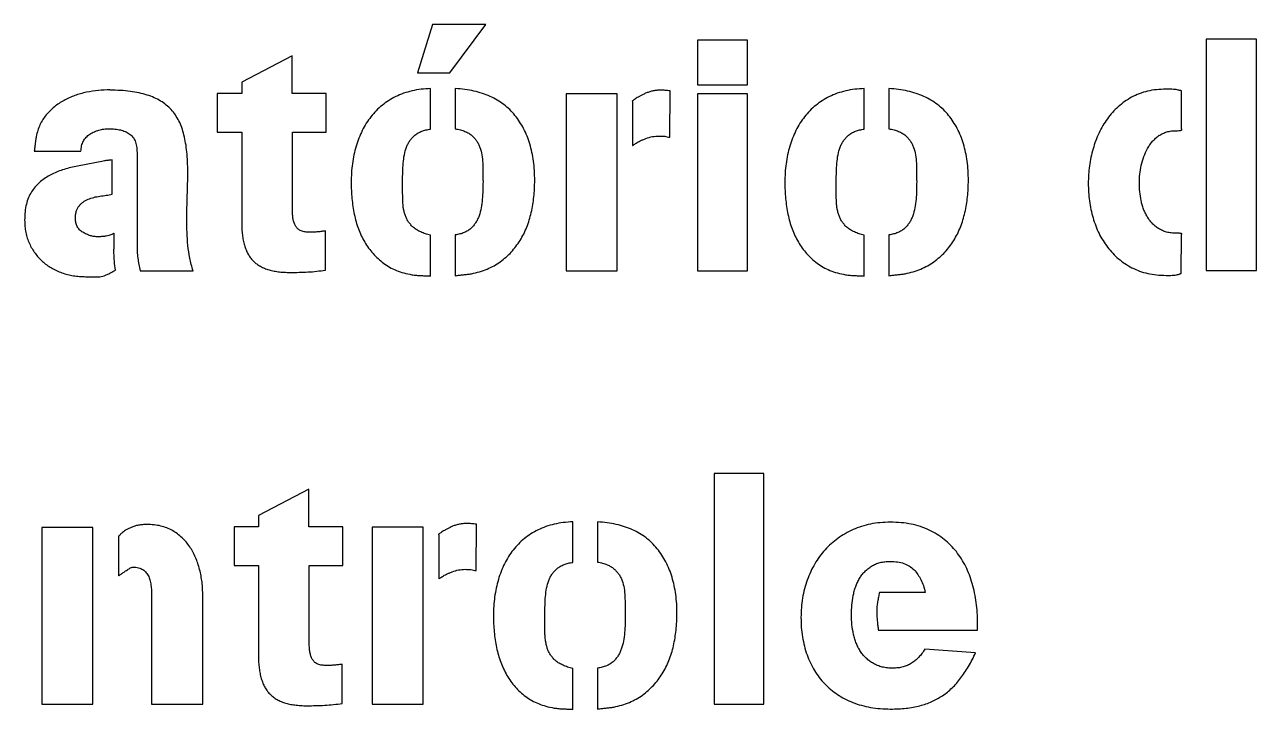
# Model space of a CAD drawing. Header units: millimetres. Extents: x 1 to 1184, y 0 to 836.
# Drawn here: x 541.7 to 592, y 689.9 to 717.9 of the extents above; entities that cross this region are included whole.
import ezdxf

# ---------------------------------------------------------------- set-up
doc = ezdxf.new("R2010")
doc.units = ezdxf.units.MM

msp = doc.modelspace()

# ---------------------------------------------------------------- linework, layer by layer
at = {"color": 7, "linetype": 'Continuous', "lineweight": 25}
for p, q in [((558.364, 717.948), (557.744, 715.981)), ((560.546, 717.948), (558.364, 717.948)), ((559.064, 715.981), (560.546, 717.948)), ((571.239, 717.315), (569.19, 717.315)), ((569.19, 717.315), (569.19, 715.482)), ((571.239, 715.482), (571.239, 717.315)), ((592.045, 717.356), (589.996, 717.356)), ((589.996, 717.356), (589.996, 707.896)), ((592.045, 707.896), (592.045, 717.356)), ((552.621, 716.669), (550.558, 715.591)), ((552.621, 715.133), (552.621, 716.669)), ((557.744, 715.981), (559.064, 715.981)), ((545.173, 715.268), (545.173, 715.281)), ((550.558, 715.133), (549.562, 715.133)), ((549.562, 715.133), (549.562, 713.556)), ((550.558, 715.591), (550.558, 715.133)), ((554.009, 715.133), (552.621, 715.133)), ((554.009, 713.556), (554.009, 715.133)), ((558.282, 713.677), (558.282, 715.334)), ((559.292, 715.334), (559.292, 713.69)), ((568.063, 713.34), (568.077, 715.24)), ((569.19, 715.482), (571.239, 715.482)), ((576.014, 713.677), (576.014, 715.334)), ((577.023, 715.334), (577.023, 713.69)), ((588.986, 713.704), (588.986, 715.24)), ((565.907, 715.12), (563.819, 715.12)), ((563.819, 715.12), (563.819, 707.883)), ((565.907, 707.883), (565.907, 715.12)), ((566.527, 714.823), (566.541, 714.81)), ((566.541, 714.81), (566.541, 713.004)), ((571.239, 715.12), (569.19, 715.12)), ((569.19, 715.12), (569.19, 707.883)), ((571.239, 707.883), (571.239, 715.12)), ((549.562, 713.556), (550.558, 713.556)), ((550.558, 713.556), (550.558, 709.836)), ((552.634, 710.308), (552.634, 713.556)), ((552.634, 713.556), (554.009, 713.556)), ((542.076, 712.774), (543.988, 712.774)), ((546.279, 712.72), (546.279, 708.961)), ((545.094, 712.398), (545.053, 712.398)), ((545.269, 711.01), (545.269, 712.423)), ((545.349, 709.271), (545.349, 709.419)), ((553.982, 707.91), (553.982, 709.513)), ((558.282, 707.666), (558.282, 709.337)), ((559.292, 709.351), (559.292, 707.68)), ((576.014, 707.666), (576.014, 709.337)), ((577.023, 709.351), (577.023, 707.68)), ((588.972, 707.776), (588.986, 709.364)), ((546.413, 707.883), (548.57, 707.883)), ((563.819, 707.883), (565.907, 707.883)), ((569.19, 707.883), (571.239, 707.883)), ((589.996, 707.896), (592.045, 707.896)), ((571.912, 699.595), (569.876, 699.595)), ((569.876, 699.595), (569.876, 690.163)), ((571.912, 690.163), (571.912, 699.595)), ((553.307, 698.95), (551.244, 697.872)), ((553.307, 697.414), (553.307, 698.95)), ((551.244, 697.872), (551.244, 697.414)), ((560.14, 695.62), (560.154, 697.521)), ((564.098, 695.957), (564.098, 697.615)), ((565.108, 697.615), (565.108, 695.971)), ((544.466, 697.386), (542.391, 697.386)), ((542.391, 697.386), (542.391, 690.163)), ((544.466, 690.163), (544.466, 697.386)), ((545.53, 697.035), (545.517, 697.035)), ((545.517, 697.035), (545.517, 695.406)), ((551.244, 697.414), (550.248, 697.414)), ((550.248, 697.414), (550.248, 695.837)), ((554.695, 697.414), (553.307, 697.414)), ((554.695, 695.837), (554.695, 697.414)), ((557.984, 697.4), (555.896, 697.4)), ((555.896, 697.4), (555.896, 690.163)), ((557.984, 690.163), (557.984, 697.4)), ((558.604, 697.104), (558.618, 697.09)), ((558.618, 697.09), (558.618, 695.285)), ((550.248, 695.837), (551.244, 695.837)), ((551.244, 695.837), (551.244, 692.117)), ((553.321, 692.589), (553.321, 695.837)), ((553.321, 695.837), (554.695, 695.837)), ((546.877, 694.503), (546.877, 690.163)), ((548.967, 690.163), (548.967, 694.61)), ((578.505, 694.731), (576.632, 694.731)), ((580.648, 693.181), (580.648, 693.491)), ((576.593, 693.181), (580.648, 693.181)), ((580.568, 692.265), (578.491, 692.413)), ((554.668, 690.191), (554.668, 691.793)), ((564.098, 689.947), (564.098, 691.618)), ((565.108, 691.631), (565.108, 689.961)), ((542.391, 690.163), (544.466, 690.163)), ((546.877, 690.163), (548.967, 690.163)), ((555.896, 690.163), (557.984, 690.163)), ((569.876, 690.163), (571.912, 690.163))]:
    msp.add_line(p, q, dxfattribs=at)
for points, knots in [([(545.173, 715.281), (545.015, 715.276), (544.691, 715.266), (544.289, 715.201), (543.969, 715.125), (543.735, 715.05), (543.51, 714.959), (543.293, 714.852), (543.089, 714.729), (542.897, 714.591), (542.724, 714.431), (542.563, 714.258), (542.421, 714.067), (542.306, 713.852), (542.215, 713.618), (542.176, 713.452), (542.156, 713.367)], [0, 0, 0, 0, 0.122761, 0.249881, 0.313977, 0.376737, 0.439618, 0.501856, 0.563375, 0.623768, 0.684228, 0.745028, 0.806123, 0.868393, 0.932491, 1, 1, 1, 1]), ([(548.355, 711.926), (548.353, 712.067), (548.35, 712.339), (548.321, 712.732), (548.273, 713.095), (548.205, 713.429), (548.118, 713.735), (547.998, 714.01), (547.853, 714.257), (547.68, 714.477), (547.477, 714.668), (547.243, 714.831), (546.98, 714.968), (546.685, 715.078), (546.357, 715.164), (545.996, 715.225), (545.597, 715.262), (545.318, 715.266), (545.173, 715.268)], [0, 0, 0, 0, 0.078447, 0.151293, 0.219121, 0.281849, 0.340283, 0.395807, 0.448306, 0.499501, 0.550635, 0.602775, 0.657414, 0.715408, 0.777474, 0.845329, 0.919376, 1, 1, 1, 1]), ([(558.282, 715.334), (558.151, 715.327), (557.896, 715.314), (557.526, 715.245), (557.18, 715.147), (556.859, 715.012), (556.566, 714.845), (556.296, 714.653), (556.054, 714.432), (555.838, 714.184), (555.648, 713.914), (555.486, 713.62), (555.343, 713.307), (555.232, 712.974), (555.145, 712.624), (555.08, 712.26), (555.043, 711.881), (555.037, 711.624), (555.034, 711.493)], [0, 0, 0, 0, 0.0695806, 0.135873, 0.1991298, 0.2605513, 0.3200692, 0.3782177, 0.4361321, 0.4938724, 0.5521028, 0.6114512, 0.67202, 0.7343544, 0.7980701, 0.8636223, 0.9305703, 1, 1, 1, 1]), ([(562.54, 711.575), (562.538, 711.71), (562.535, 711.973), (562.494, 712.357), (562.434, 712.722), (562.343, 713.066), (562.231, 713.391), (562.092, 713.695), (561.925, 713.977), (561.737, 714.239), (561.521, 714.476), (561.279, 714.687), (561.012, 714.869), (560.716, 715.019), (560.396, 715.142), (560.052, 715.237), (559.681, 715.305), (559.424, 715.324), (559.292, 715.334)], [0, 0, 0, 0, 0.072185, 0.141207, 0.206995, 0.270405, 0.331699, 0.391126, 0.449413, 0.507076, 0.564077, 0.620904, 0.678623, 0.737396, 0.798309, 0.861992, 0.92893, 1, 1, 1, 1]), ([(567.673, 715.268), (567.625, 715.266), (567.527, 715.263), (567.383, 715.24), (567.241, 715.206), (567.108, 715.155), (566.984, 715.099), (566.871, 715.045), (566.775, 714.99), (566.693, 714.94), (566.629, 714.895), (566.579, 714.863), (566.548, 714.839), (566.532, 714.827), (566.527, 714.823)], [0, 0, 0, 0, 0.117084, 0.233711, 0.349407, 0.465815, 0.576772, 0.675772, 0.765107, 0.842112, 0.906103, 0.953233, 0.984411, 1, 1, 1, 1]), ([(568.077, 715.24), (568.043, 715.245), (567.975, 715.253), (567.875, 715.26), (567.775, 715.267), (567.708, 715.267), (567.673, 715.268)], [0, 0, 0, 0, 0.256936, 0.503362, 0.744649, 1, 1, 1, 1]), ([(576.014, 715.334), (575.883, 715.327), (575.627, 715.314), (575.257, 715.245), (574.911, 715.147), (574.59, 715.012), (574.297, 714.845), (574.027, 714.653), (573.785, 714.432), (573.57, 714.184), (573.379, 713.914), (573.217, 713.62), (573.075, 713.307), (572.963, 712.974), (572.876, 712.624), (572.811, 712.26), (572.774, 711.881), (572.769, 711.624), (572.766, 711.493)], [0, 0, 0, 0, 0.0695806, 0.135873, 0.1991298, 0.2605513, 0.3200692, 0.3782177, 0.4361321, 0.4938724, 0.5521028, 0.6114512, 0.67202, 0.7343544, 0.7980701, 0.8636223, 0.9305703, 1, 1, 1, 1]), ([(580.271, 711.575), (580.27, 711.71), (580.266, 711.973), (580.225, 712.357), (580.165, 712.722), (580.074, 713.066), (579.962, 713.391), (579.824, 713.695), (579.656, 713.977), (579.468, 714.239), (579.252, 714.476), (579.011, 714.687), (578.743, 714.869), (578.447, 715.019), (578.128, 715.142), (577.783, 715.237), (577.412, 715.305), (577.156, 715.324), (577.023, 715.334)], [0, 0, 0, 0, 0.072185, 0.141207, 0.206995, 0.270405, 0.331699, 0.391126, 0.449413, 0.507076, 0.564077, 0.620904, 0.678623, 0.737396, 0.798309, 0.861992, 0.92893, 1, 1, 1, 1]), ([(588.352, 715.309), (588.222, 715.304), (587.967, 715.296), (587.599, 715.236), (587.257, 715.13), (586.942, 714.985), (586.654, 714.806), (586.394, 714.597), (586.155, 714.365), (585.947, 714.104), (585.765, 713.821), (585.606, 713.521), (585.471, 713.203), (585.364, 712.868), (585.277, 712.523), (585.218, 712.171), (585.179, 711.815), (585.175, 711.575), (585.173, 711.454)], [0, 0, 0, 0, 0.0701022, 0.136113, 0.1995589, 0.2612653, 0.3214726, 0.3807001, 0.4398015, 0.4992466, 0.5594247, 0.6197126, 0.6813531, 0.7443462, 0.8078618, 0.871469, 0.9355406, 1, 1, 1, 1]), ([(588.986, 715.24), (588.983, 715.241), (588.971, 715.243), (588.944, 715.25), (588.901, 715.262), (588.837, 715.275), (588.752, 715.292), (588.642, 715.303), (588.506, 715.308), (588.406, 715.308), (588.352, 715.309)], [0, 0, 0, 0, 0.015541, 0.056205, 0.128653, 0.228492, 0.3618, 0.533458, 0.747007, 1, 1, 1, 1]), ([(543.988, 712.774), (543.994, 712.848), (544.004, 712.99), (544.077, 713.186), (544.193, 713.349), (544.351, 713.475), (544.531, 713.569), (544.723, 713.641), (544.925, 713.683), (545.064, 713.688), (545.134, 713.69)], [0, 0, 0, 0, 0.135286, 0.258216, 0.376583, 0.498133, 0.623587, 0.746517, 0.871412, 1, 1, 1, 1]), ([(545.134, 713.69), (545.216, 713.689), (545.371, 713.686), (545.592, 713.645), (545.79, 713.585), (545.936, 713.509), (546.036, 713.433), (546.103, 713.366), (546.156, 713.285), (546.202, 713.194), (546.237, 713.092), (546.262, 712.978), (546.275, 712.852), (546.277, 712.765), (546.279, 712.72)], [0, 0, 0, 0, 0.141008, 0.269202, 0.387507, 0.498394, 0.552255, 0.605643, 0.661586, 0.719535, 0.781537, 0.848511, 0.921054, 1, 1, 1, 1]), ([(557.138, 711.562), (557.139, 711.682), (557.141, 711.923), (557.158, 712.278), (557.201, 712.619), (557.273, 712.885), (557.356, 713.078), (557.435, 713.209), (557.531, 713.326), (557.642, 713.432), (557.772, 713.523), (557.924, 713.594), (558.096, 713.647), (558.218, 713.667), (558.282, 713.677)], [0, 0, 0, 0, 0.1346828, 0.2680967, 0.3959839, 0.5163195, 0.5740269, 0.6299023, 0.6859883, 0.741812, 0.8000575, 0.8619082, 0.9278604, 1, 1, 1, 1]), ([(559.292, 713.69), (559.363, 713.677), (559.496, 713.651), (559.679, 713.586), (559.838, 713.513), (559.967, 713.418), (560.076, 713.314), (560.167, 713.196), (560.241, 713.067), (560.32, 712.878), (560.386, 712.615), (560.416, 712.274), (560.421, 711.906), (560.424, 711.652), (560.425, 711.521)], [0, 0, 0, 0, 0.078414, 0.148123, 0.211203, 0.268055, 0.322191, 0.375216, 0.429195, 0.483825, 0.598834, 0.722818, 0.856822, 1, 1, 1, 1]), ([(574.867, 711.562), (574.869, 711.682), (574.873, 711.923), (574.889, 712.278), (574.932, 712.619), (575.005, 712.885), (575.088, 713.078), (575.167, 713.209), (575.263, 713.326), (575.373, 713.432), (575.503, 713.523), (575.655, 713.594), (575.827, 713.647), (575.95, 713.667), (576.014, 713.677)], [0, 0, 0, 0, 0.134695, 0.268107, 0.395992, 0.516326, 0.574033, 0.629907, 0.685993, 0.741816, 0.80006, 0.86191, 0.927861, 1, 1, 1, 1]), ([(577.023, 713.69), (577.093, 713.677), (577.226, 713.65), (577.409, 713.586), (577.567, 713.513), (577.696, 713.418), (577.805, 713.313), (577.899, 713.197), (577.972, 713.067), (578.051, 712.878), (578.118, 712.615), (578.147, 712.274), (578.153, 711.906), (578.155, 711.652), (578.156, 711.521)], [0, 0, 0, 0, 0.077742, 0.147468, 0.210565, 0.267431, 0.321581, 0.375058, 0.42905, 0.483694, 0.598732, 0.722747, 0.856785, 1, 1, 1, 1]), ([(588.77, 713.611), (588.805, 713.611), (588.865, 713.613), (588.937, 713.62), (588.987, 713.629), (589.005, 713.662), (588.992, 713.685), (588.987, 713.7), (588.986, 713.704)], [0, 0, 0, 0, 0.358085, 0.611289, 0.760205, 0.834293, 0.958089, 1, 1, 1, 1]), ([(542.156, 713.367), (542.147, 713.318), (542.131, 713.219), (542.114, 713.071), (542.101, 712.922), (542.084, 712.823), (542.076, 712.774)], [0, 0, 0, 0, 0.250759, 0.500181, 0.749241, 1, 1, 1, 1]), ([(566.541, 713.004), (566.545, 713.007), (566.56, 713.018), (566.589, 713.038), (566.634, 713.069), (566.693, 713.107), (566.769, 713.152), (566.86, 713.199), (566.969, 713.244), (567.13, 713.313), (567.348, 713.379), (567.529, 713.389), (567.619, 713.394)], [0, 0, 0, 0, 0.014413, 0.046945, 0.091558, 0.153369, 0.229229, 0.317649, 0.418191, 0.532381, 0.769429, 1, 1, 1, 1]), ([(567.619, 713.394), (567.697, 713.392), (567.847, 713.389), (567.993, 713.355), (568.063, 713.34)], [0, 0, 0, 0, 0.522111, 1, 1, 1, 1]), ([(587.261, 711.482), (587.265, 711.597), (587.273, 711.836), (587.335, 712.197), (587.435, 712.555), (587.563, 712.836), (587.69, 713.04), (587.8, 713.178), (587.924, 713.301), (588.06, 713.412), (588.214, 713.503), (588.386, 713.565), (588.572, 713.605), (588.702, 713.609), (588.77, 713.611)], [0, 0, 0, 0, 0.1187843, 0.2464508, 0.3762221, 0.5015444, 0.5632635, 0.6233274, 0.683024, 0.7430879, 0.8043397, 0.8658219, 0.93087, 1, 1, 1, 1]), ([(544.838, 712.357), (544.649, 712.32), (544.271, 712.246), (543.801, 712.155), (543.433, 712.074), (543.173, 711.99), (542.927, 711.893), (542.695, 711.781), (542.481, 711.649), (542.287, 711.492), (542.115, 711.312), (541.959, 711.111), (541.833, 710.875), (541.744, 710.603), (541.693, 710.292), (541.687, 710.072), (541.684, 709.957)], [0, 0, 0, 0, 0.130521, 0.260695, 0.324434, 0.385825, 0.445493, 0.503366, 0.559915, 0.615321, 0.671663, 0.728532, 0.78741, 0.851438, 0.921991, 1, 1, 1, 1]), ([(545.053, 712.398), (545.047, 712.397), (545.031, 712.396), (544.996, 712.388), (544.93, 712.375), (544.875, 712.364), (544.838, 712.357)], [0, 0, 0, 0, 0.08084, 0.2174, 0.490521, 1, 1, 1, 1]), ([(545.269, 712.423), (545.232, 712.416), (545.174, 712.404), (545.115, 712.4), (545.094, 712.398)], [0, 0, 0, 0, 0.635894, 1, 1, 1, 1]), ([(548.314, 709.971), (548.316, 710.136), (548.318, 710.464), (548.333, 710.954), (548.352, 711.441), (548.354, 711.764), (548.355, 711.926)], [0, 0, 0, 0, 0.253192, 0.503473, 0.751792, 1, 1, 1, 1]), ([(555.034, 711.493), (555.036, 711.382), (555.038, 711.161), (555.066, 710.833), (555.103, 710.51), (555.16, 710.194), (555.231, 709.888), (555.332, 709.597), (555.444, 709.317), (555.584, 709.054), (555.743, 708.807), (555.926, 708.581), (556.129, 708.374), (556.355, 708.187), (556.605, 708.023), (556.885, 707.895), (557.188, 707.785), (557.404, 707.743), (557.514, 707.721)], [0, 0, 0, 0, 0.067339, 0.133677, 0.199502, 0.264294, 0.327888, 0.389763, 0.450664, 0.510714, 0.569899, 0.628125, 0.686588, 0.745312, 0.805372, 0.867186, 0.931805, 1, 1, 1, 1]), ([(558.282, 709.337), (558.21, 709.356), (558.074, 709.391), (557.886, 709.464), (557.723, 709.545), (557.588, 709.642), (557.479, 709.752), (557.382, 709.867), (557.306, 709.995), (557.248, 710.133), (557.204, 710.28), (557.17, 710.436), (557.152, 710.601), (557.139, 710.839), (557.141, 711.161), (557.139, 711.424), (557.138, 711.562)], [0, 0, 0, 0, 0.079441, 0.150957, 0.214999, 0.27326, 0.327822, 0.380692, 0.433383, 0.486322, 0.540852, 0.597703, 0.656505, 0.718468, 0.852633, 1, 1, 1, 1]), ([(560.425, 711.521), (560.424, 711.403), (560.422, 711.165), (560.401, 710.809), (560.36, 710.461), (560.286, 710.186), (560.207, 709.984), (560.128, 709.847), (560.035, 709.723), (559.928, 709.611), (559.802, 709.512), (559.65, 709.44), (559.479, 709.382), (559.356, 709.361), (559.292, 709.351)], [0, 0, 0, 0, 0.12953, 0.262138, 0.392075, 0.515141, 0.573871, 0.63156, 0.687801, 0.744478, 0.802153, 0.862953, 0.928572, 1, 1, 1, 1]), ([(559.953, 707.762), (560.064, 707.787), (560.282, 707.836), (560.591, 707.946), (560.876, 708.083), (561.135, 708.247), (561.368, 708.439), (561.585, 708.644), (561.774, 708.875), (561.944, 709.121), (562.093, 709.385), (562.217, 709.665), (562.321, 709.96), (562.402, 710.269), (562.463, 710.587), (562.509, 710.911), (562.534, 711.241), (562.538, 711.463), (562.54, 711.575)], [0, 0, 0, 0, 0.067774, 0.132654, 0.194971, 0.255527, 0.315248, 0.374372, 0.433194, 0.492456, 0.552417, 0.613053, 0.674991, 0.738266, 0.802937, 0.867799, 0.933402, 1, 1, 1, 1]), ([(572.766, 711.493), (572.767, 711.382), (572.769, 711.161), (572.797, 710.833), (572.834, 710.51), (572.891, 710.194), (572.962, 709.888), (573.063, 709.597), (573.176, 709.317), (573.315, 709.053), (573.474, 708.808), (573.655, 708.581), (573.858, 708.374), (574.084, 708.187), (574.334, 708.023), (574.614, 707.895), (574.918, 707.785), (575.134, 707.743), (575.245, 707.721)], [0, 0, 0, 0, 0.06733, 0.133659, 0.199475, 0.264258, 0.327843, 0.389709, 0.450602, 0.510644, 0.56982, 0.627792, 0.686247, 0.744963, 0.805014, 0.86682, 0.93143, 1, 1, 1, 1]), ([(576.014, 709.337), (575.942, 709.356), (575.805, 709.391), (575.617, 709.464), (575.454, 709.545), (575.319, 709.642), (575.21, 709.752), (575.114, 709.867), (575.038, 709.995), (574.979, 710.133), (574.935, 710.28), (574.902, 710.436), (574.88, 710.601), (574.869, 710.839), (574.87, 711.161), (574.868, 711.424), (574.867, 711.562)], [0, 0, 0, 0, 0.079435, 0.150944, 0.21498, 0.273237, 0.327793, 0.380659, 0.433346, 0.48628, 0.540805, 0.597652, 0.656535, 0.718493, 0.852646, 1, 1, 1, 1]), ([(578.156, 711.521), (578.155, 711.403), (578.153, 711.165), (578.133, 710.809), (578.092, 710.461), (578.018, 710.186), (577.938, 709.984), (577.859, 709.847), (577.767, 709.723), (577.659, 709.611), (577.533, 709.512), (577.381, 709.44), (577.211, 709.382), (577.088, 709.361), (577.023, 709.351)], [0, 0, 0, 0, 0.12953, 0.262138, 0.392075, 0.515141, 0.573871, 0.63156, 0.687801, 0.744478, 0.802153, 0.862953, 0.928572, 1, 1, 1, 1]), ([(577.684, 707.762), (577.795, 707.787), (578.013, 707.836), (578.322, 707.946), (578.607, 708.083), (578.866, 708.247), (579.099, 708.439), (579.317, 708.644), (579.505, 708.875), (579.676, 709.121), (579.824, 709.385), (579.949, 709.665), (580.052, 709.96), (580.133, 710.269), (580.194, 710.587), (580.24, 710.911), (580.265, 711.241), (580.269, 711.463), (580.271, 711.575)], [0, 0, 0, 0, 0.067774, 0.132654, 0.194971, 0.255527, 0.315248, 0.374372, 0.433194, 0.492456, 0.552417, 0.613053, 0.674991, 0.738266, 0.802937, 0.867799, 0.933402, 1, 1, 1, 1]), ([(585.173, 711.454), (585.175, 711.334), (585.179, 711.094), (585.218, 710.738), (585.277, 710.387), (585.362, 710.045), (585.473, 709.717), (585.607, 709.404), (585.77, 709.114), (585.956, 708.843), (586.165, 708.593), (586.406, 708.373), (586.668, 708.175), (586.955, 708.002), (587.269, 707.862), (587.609, 707.767), (587.972, 707.703), (588.223, 707.697), (588.352, 707.694)], [0, 0, 0, 0, 0.065289, 0.130186, 0.194265, 0.258256, 0.321166, 0.382304, 0.442465, 0.501561, 0.560365, 0.619021, 0.678209, 0.738642, 0.800386, 0.863906, 0.93007, 1, 1, 1, 1]), ([(588.77, 709.419), (588.701, 709.421), (588.567, 709.425), (588.376, 709.46), (588.203, 709.521), (588.047, 709.603), (587.91, 709.707), (587.787, 709.822), (587.676, 709.95), (587.582, 710.093), (587.499, 710.245), (587.432, 710.407), (587.374, 710.576), (587.319, 710.813), (587.273, 711.115), (587.265, 711.36), (587.261, 711.482)], [0, 0, 0, 0, 0.072017, 0.138938, 0.202226, 0.262916, 0.322066, 0.380614, 0.438812, 0.49845, 0.558542, 0.619644, 0.681207, 0.744712, 0.872973, 1, 1, 1, 1]), ([(543.76, 710.012), (543.762, 710.065), (543.765, 710.166), (543.792, 710.307), (543.838, 710.43), (543.905, 710.532), (543.985, 710.618), (544.073, 710.693), (544.172, 710.758), (544.316, 710.827), (544.513, 710.892), (544.764, 710.936), (545.018, 710.969), (545.187, 710.996), (545.269, 711.01)], [0, 0, 0, 0, 0.078904, 0.148409, 0.212263, 0.270607, 0.327719, 0.385642, 0.441851, 0.500699, 0.621277, 0.747481, 0.876519, 1, 1, 1, 1]), ([(553.348, 709.46), (553.282, 709.462), (553.16, 709.466), (552.994, 709.507), (552.862, 709.58), (552.768, 709.686), (552.71, 709.816), (552.664, 709.962), (552.64, 710.129), (552.636, 710.246), (552.634, 710.308)], [0, 0, 0, 0, 0.153536, 0.283753, 0.395862, 0.500017, 0.607861, 0.726828, 0.855732, 1, 1, 1, 1]), ([(541.684, 709.957), (541.686, 709.87), (541.689, 709.699), (541.728, 709.45), (541.788, 709.214), (541.874, 708.994), (541.982, 708.789), (542.107, 708.599), (542.249, 708.423), (542.408, 708.264), (542.585, 708.12), (542.778, 707.995), (542.985, 707.886), (543.206, 707.797), (543.438, 707.726), (543.679, 707.68), (543.925, 707.646), (544.093, 707.643), (544.177, 707.641)], [0, 0, 0, 0, 0.068588, 0.13425, 0.197624, 0.259631, 0.320241, 0.379664, 0.4382, 0.497497, 0.556752, 0.61731, 0.67792, 0.740779, 0.804352, 0.868532, 0.933477, 1, 1, 1, 1]), ([(544.69, 709.271), (544.636, 709.273), (544.529, 709.278), (544.369, 709.315), (544.212, 709.374), (544.061, 709.453), (543.926, 709.555), (543.83, 709.689), (543.77, 709.843), (543.763, 709.954), (543.76, 710.012)], [0, 0, 0, 0, 0.121185, 0.243486, 0.369418, 0.501292, 0.629277, 0.749563, 0.86946, 1, 1, 1, 1]), ([(548.57, 707.883), (548.521, 708.054), (548.425, 708.394), (548.355, 708.92), (548.322, 709.445), (548.317, 709.796), (548.314, 709.971)], [0, 0, 0, 0, 0.252598, 0.501732, 0.751574, 1, 1, 1, 1]), ([(550.558, 709.836), (550.56, 709.752), (550.563, 709.588), (550.584, 709.352), (550.618, 709.132), (550.669, 708.931), (550.733, 708.747), (550.811, 708.579), (550.905, 708.43), (551.013, 708.297), (551.14, 708.183), (551.284, 708.082), (551.447, 707.999), (551.63, 707.931), (551.831, 707.879), (552.051, 707.843), (552.289, 707.818), (552.455, 707.816), (552.541, 707.814)], [0, 0, 0, 0, 0.077217, 0.149351, 0.216698, 0.279767, 0.338913, 0.394686, 0.448053, 0.499516, 0.550794, 0.603663, 0.65916, 0.718155, 0.781372, 0.848816, 0.921596, 1, 1, 1, 1]), ([(545.349, 709.419), (545.346, 709.418), (545.335, 709.412), (545.31, 709.398), (545.267, 709.378), (545.208, 709.345), (545.122, 709.317), (545.006, 709.295), (544.859, 709.278), (544.75, 709.273), (544.69, 709.271)], [0, 0, 0, 0, 0.012748, 0.054838, 0.124954, 0.220568, 0.35039, 0.522021, 0.737354, 1, 1, 1, 1]), ([(545.335, 708.596), (545.336, 708.647), (545.337, 708.759), (545.34, 708.934), (545.348, 709.108), (545.349, 709.22), (545.349, 709.271)], [0, 0, 0, 0, 0.225399, 0.499962, 0.774601, 1, 1, 1, 1]), ([(553.982, 709.513), (553.931, 709.505), (553.828, 709.49), (553.671, 709.472), (553.51, 709.463), (553.402, 709.461), (553.348, 709.46)], [0, 0, 0, 0, 0.241302, 0.490957, 0.745672, 1, 1, 1, 1]), ([(588.986, 709.364), (588.987, 709.366), (588.992, 709.37), (589.002, 709.377), (589.001, 709.4), (588.972, 709.405), (588.941, 709.413), (588.897, 709.415), (588.839, 709.42), (588.794, 709.42), (588.77, 709.419)], [0, 0, 0, 0, 0.020641, 0.072245, 0.12333, 0.237559, 0.342048, 0.503262, 0.722683, 1, 1, 1, 1]), ([(545.404, 707.91), (545.384, 708.03), (545.347, 708.257), (545.339, 708.488), (545.335, 708.596)], [0, 0, 0, 0, 0.527645, 1, 1, 1, 1]), ([(546.279, 708.961), (546.28, 708.866), (546.283, 708.679), (546.309, 708.404), (546.351, 708.139), (546.393, 707.968), (546.413, 707.883)], [0, 0, 0, 0, 0.261361, 0.514746, 0.759511, 1, 1, 1, 1]), ([(544.177, 707.641), (544.253, 707.641), (544.383, 707.641), (544.556, 707.633), (544.694, 707.63), (544.817, 707.645), (544.938, 707.673), (545.037, 707.718), (545.125, 707.764), (545.205, 707.808), (545.301, 707.855), (545.368, 707.891), (545.404, 707.91)], [0, 0, 0, 0, 0.175847, 0.303261, 0.404825, 0.497899, 0.591651, 0.692168, 0.751828, 0.822361, 0.905748, 1, 1, 1, 1]), ([(552.541, 707.814), (552.662, 707.816), (552.904, 707.819), (553.266, 707.831), (553.626, 707.859), (553.863, 707.893), (553.982, 707.91)], [0, 0, 0, 0, 0.2509301, 0.5020053, 0.7523728, 1, 1, 1, 1]), ([(557.514, 707.721), (557.578, 707.713), (557.705, 707.698), (557.898, 707.684), (558.091, 707.679), (558.219, 707.671), (558.282, 707.666)], [0, 0, 0, 0, 0.249579, 0.500757, 0.751514, 1, 1, 1, 1]), ([(559.292, 707.68), (559.349, 707.688), (559.461, 707.704), (559.628, 707.721), (559.792, 707.737), (559.899, 707.754), (559.953, 707.762)], [0, 0, 0, 0, 0.259966, 0.510157, 0.754528, 1, 1, 1, 1]), ([(575.245, 707.721), (575.309, 707.713), (575.437, 707.698), (575.629, 707.684), (575.822, 707.679), (575.95, 707.671), (576.014, 707.666)], [0, 0, 0, 0, 0.249579, 0.500757, 0.751514, 1, 1, 1, 1]), ([(577.023, 707.68), (577.081, 707.688), (577.193, 707.704), (577.359, 707.721), (577.523, 707.737), (577.63, 707.754), (577.684, 707.762)], [0, 0, 0, 0, 0.259966, 0.510157, 0.754528, 1, 1, 1, 1]), ([(588.352, 707.694), (588.412, 707.694), (588.519, 707.694), (588.663, 707.701), (588.772, 707.713), (588.85, 707.731), (588.903, 707.75), (588.939, 707.764), (588.96, 707.773), (588.97, 707.775), (588.972, 707.776)], [0, 0, 0, 0, 0.28462, 0.510786, 0.685371, 0.806177, 0.891291, 0.951036, 0.987245, 1, 1, 1, 1]), ([(546.677, 697.507), (546.618, 697.506), (546.504, 697.502), (546.338, 697.482), (546.184, 697.442), (546.044, 697.391), (545.922, 697.329), (545.814, 697.274), (545.727, 697.216), (545.661, 697.16), (545.61, 697.114), (545.574, 697.076), (545.547, 697.053), (545.535, 697.04), (545.53, 697.035)], [0, 0, 0, 0, 0.137638, 0.268584, 0.391608, 0.510522, 0.619168, 0.712813, 0.795442, 0.862735, 0.916794, 0.957846, 0.984876, 1, 1, 1, 1]), ([(548.967, 694.61), (548.966, 694.699), (548.963, 694.878), (548.939, 695.144), (548.897, 695.407), (548.842, 695.667), (548.768, 695.919), (548.678, 696.16), (548.565, 696.385), (548.438, 696.598), (548.289, 696.794), (548.122, 696.971), (547.934, 697.128), (547.727, 697.263), (547.498, 697.375), (547.245, 697.451), (546.968, 697.499), (546.776, 697.505), (546.677, 697.507)], [0, 0, 0, 0, 0.064342, 0.128902, 0.192575, 0.256937, 0.320519, 0.382333, 0.442587, 0.502406, 0.561369, 0.619484, 0.678148, 0.737523, 0.797992, 0.861395, 0.928077, 1, 1, 1, 1]), ([(559.75, 697.548), (559.702, 697.547), (559.604, 697.543), (559.46, 697.521), (559.318, 697.487), (559.185, 697.435), (559.061, 697.379), (558.948, 697.325), (558.852, 697.271), (558.77, 697.221), (558.706, 697.176), (558.656, 697.143), (558.625, 697.119), (558.609, 697.108), (558.604, 697.104)], [0, 0, 0, 0, 0.117084, 0.233711, 0.349407, 0.465815, 0.576772, 0.675772, 0.765107, 0.842112, 0.906103, 0.953233, 0.984411, 1, 1, 1, 1]), ([(560.154, 697.521), (560.119, 697.525), (560.052, 697.533), (559.952, 697.54), (559.852, 697.547), (559.785, 697.548), (559.75, 697.548)], [0, 0, 0, 0, 0.256936, 0.503362, 0.744649, 1, 1, 1, 1]), ([(564.098, 697.615), (563.967, 697.608), (563.711, 697.594), (563.342, 697.526), (562.995, 697.427), (562.675, 697.293), (562.382, 697.125), (562.111, 696.934), (561.869, 696.713), (561.654, 696.465), (561.464, 696.195), (561.301, 695.901), (561.159, 695.588), (561.047, 695.254), (560.96, 694.904), (560.895, 694.54), (560.858, 694.161), (560.853, 693.905), (560.85, 693.774)], [0, 0, 0, 0, 0.0695806, 0.135873, 0.1991298, 0.2605513, 0.3200692, 0.3782177, 0.4361321, 0.4938724, 0.5521028, 0.6114512, 0.67202, 0.7343544, 0.7980701, 0.8636223, 0.9305703, 1, 1, 1, 1]), ([(568.356, 693.856), (568.354, 693.99), (568.351, 694.254), (568.309, 694.638), (568.249, 695.003), (568.158, 695.347), (568.046, 695.671), (567.908, 695.976), (567.74, 696.257), (567.552, 696.52), (567.337, 696.757), (567.095, 696.967), (566.827, 697.15), (566.531, 697.3), (566.212, 697.423), (565.867, 697.518), (565.497, 697.585), (565.24, 697.605), (565.108, 697.615)], [0, 0, 0, 0, 0.072185, 0.141207, 0.206995, 0.270405, 0.331699, 0.391126, 0.449413, 0.507076, 0.564077, 0.620904, 0.678623, 0.737396, 0.798309, 0.861992, 0.92893, 1, 1, 1, 1]), ([(577.078, 697.601), (576.94, 697.597), (576.67, 697.59), (576.276, 697.533), (575.903, 697.437), (575.554, 697.304), (575.229, 697.138), (574.929, 696.943), (574.652, 696.723), (574.405, 696.472), (574.181, 696.198), (573.986, 695.9), (573.816, 695.579), (573.674, 695.236), (573.563, 694.875), (573.483, 694.499), (573.433, 694.108), (573.427, 693.842), (573.425, 693.708)], [0, 0, 0, 0, 0.069131, 0.13528, 0.199193, 0.261564, 0.322311, 0.38167, 0.440527, 0.49926, 0.558068, 0.617333, 0.677803, 0.739867, 0.802922, 0.866872, 0.932524, 1, 1, 1, 1]), ([(580.648, 693.491), (580.645, 693.631), (580.64, 693.907), (580.597, 694.313), (580.533, 694.707), (580.436, 695.086), (580.318, 695.449), (580.167, 695.789), (579.988, 696.105), (579.784, 696.4), (579.549, 696.665), (579.286, 696.905), (578.989, 697.108), (578.666, 697.285), (578.313, 697.43), (577.928, 697.53), (577.513, 697.591), (577.226, 697.598), (577.078, 697.601)], [0, 0, 0, 0, 0.068166, 0.134412, 0.199011, 0.262724, 0.324852, 0.385147, 0.443751, 0.501771, 0.559245, 0.616457, 0.674738, 0.734296, 0.795847, 0.860104, 0.927998, 1, 1, 1, 1]), ([(575.487, 693.815), (575.491, 693.946), (575.5, 694.208), (575.546, 694.532), (575.601, 694.785), (575.66, 694.966), (575.73, 695.137), (575.814, 695.298), (575.913, 695.446), (576.029, 695.581), (576.163, 695.699), (576.309, 695.806), (576.474, 695.893), (576.659, 695.955), (576.863, 695.993), (577.004, 695.996), (577.078, 695.998)], [0, 0, 0, 0, 0.128637, 0.257723, 0.321299, 0.383761, 0.443943, 0.503127, 0.56163, 0.619175, 0.677566, 0.736639, 0.797251, 0.860721, 0.927669, 1, 1, 1, 1]), ([(577.078, 695.998), (577.178, 695.995), (577.367, 695.988), (577.633, 695.923), (577.862, 695.813), (578.054, 695.658), (578.209, 695.468), (578.337, 695.249), (578.44, 695.002), (578.483, 694.823), (578.505, 694.731)], [0, 0, 0, 0, 0.142497, 0.269795, 0.388618, 0.50294, 0.619027, 0.737719, 0.864344, 1, 1, 1, 1]), ([(545.517, 695.406), (545.521, 695.41), (545.534, 695.421), (545.562, 695.439), (545.601, 695.468), (545.677, 695.515), (545.782, 695.588), (545.895, 695.659), (545.981, 695.714), (546.033, 695.741), (546.068, 695.762), (546.088, 695.767), (546.096, 695.768)], [0, 0, 0, 0, 0.0262469, 0.0752265, 0.1447277, 0.2394907, 0.4653112, 0.7085486, 0.822317, 0.9102482, 0.9675406, 1, 1, 1, 1]), ([(546.096, 695.768), (546.139, 695.768), (546.22, 695.767), (546.334, 695.744), (546.436, 695.712), (546.548, 695.648), (546.664, 695.541), (546.766, 695.378), (546.828, 695.184), (546.86, 694.969), (546.873, 694.739), (546.876, 694.582), (546.877, 694.503)], [0, 0, 0, 0, 0.075516, 0.142992, 0.204439, 0.260725, 0.369136, 0.478543, 0.595655, 0.724186, 0.860511, 1, 1, 1, 1]), ([(558.618, 695.285), (558.622, 695.288), (558.637, 695.299), (558.666, 695.319), (558.711, 695.349), (558.77, 695.387), (558.846, 695.432), (558.937, 695.479), (559.046, 695.525), (559.207, 695.594), (559.425, 695.66), (559.606, 695.67), (559.696, 695.675)], [0, 0, 0, 0, 0.0144129, 0.0469447, 0.0915576, 0.1533686, 0.2292288, 0.3176486, 0.4181908, 0.5323813, 0.7694294, 1, 1, 1, 1]), ([(559.696, 695.675), (559.774, 695.673), (559.924, 695.669), (560.07, 695.636), (560.14, 695.62)], [0, 0, 0, 0, 0.522111, 1, 1, 1, 1]), ([(562.952, 693.842), (562.954, 693.963), (562.958, 694.204), (562.974, 694.559), (563.017, 694.899), (563.089, 695.166), (563.172, 695.359), (563.251, 695.49), (563.347, 695.606), (563.458, 695.712), (563.588, 695.803), (563.739, 695.875), (563.911, 695.928), (564.034, 695.947), (564.098, 695.957)], [0, 0, 0, 0, 0.134695, 0.268107, 0.395992, 0.516326, 0.574033, 0.629907, 0.685993, 0.741816, 0.80006, 0.86191, 0.927861, 1, 1, 1, 1]), ([(565.108, 695.971), (565.178, 695.957), (565.31, 695.931), (565.493, 695.867), (565.652, 695.794), (565.781, 695.698), (565.889, 695.593), (565.983, 695.478), (566.056, 695.348), (566.135, 695.158), (566.202, 694.896), (566.231, 694.554), (566.237, 694.187), (566.239, 693.932), (566.24, 693.801)], [0, 0, 0, 0, 0.077742, 0.147468, 0.210565, 0.267431, 0.321581, 0.375058, 0.42905, 0.483694, 0.598732, 0.722747, 0.856785, 1, 1, 1, 1]), ([(576.632, 694.731), (576.619, 694.667), (576.595, 694.539), (576.556, 694.348), (576.528, 694.155), (576.526, 694.027), (576.524, 693.963)], [0, 0, 0, 0, 0.250462, 0.503387, 0.753912, 1, 1, 1, 1]), ([(560.85, 693.774), (560.851, 693.663), (560.854, 693.442), (560.881, 693.114), (560.918, 692.791), (560.976, 692.475), (561.047, 692.169), (561.147, 691.878), (561.26, 691.597), (561.399, 691.334), (561.558, 691.088), (561.74, 690.861), (561.942, 690.654), (562.168, 690.468), (562.418, 690.303), (562.699, 690.175), (563.002, 690.066), (563.218, 690.023), (563.33, 690.001)], [0, 0, 0, 0, 0.06733, 0.133659, 0.199475, 0.264258, 0.327843, 0.389709, 0.450602, 0.510644, 0.56982, 0.627792, 0.686247, 0.744963, 0.805014, 0.86682, 0.93143, 1, 1, 1, 1]), ([(564.098, 691.618), (564.026, 691.636), (563.889, 691.672), (563.702, 691.745), (563.539, 691.825), (563.404, 691.922), (563.294, 692.032), (563.198, 692.147), (563.122, 692.275), (563.064, 692.414), (563.019, 692.561), (562.986, 692.717), (562.964, 692.882), (562.953, 693.12), (562.954, 693.441), (562.952, 693.704), (562.952, 693.842)], [0, 0, 0, 0, 0.079435, 0.150944, 0.21498, 0.273237, 0.327793, 0.380659, 0.433346, 0.48628, 0.540805, 0.597652, 0.656535, 0.718493, 0.852646, 1, 1, 1, 1]), ([(566.24, 693.801), (566.239, 693.684), (566.237, 693.445), (566.217, 693.09), (566.176, 692.741), (566.102, 692.467), (566.022, 692.264), (565.943, 692.128), (565.851, 692.003), (565.743, 691.891), (565.617, 691.792), (565.466, 691.72), (565.295, 691.662), (565.172, 691.642), (565.108, 691.631)], [0, 0, 0, 0, 0.12953, 0.262138, 0.392075, 0.515141, 0.573871, 0.63156, 0.687801, 0.744478, 0.802153, 0.862953, 0.928572, 1, 1, 1, 1]), ([(565.769, 690.042), (565.88, 690.067), (566.097, 690.116), (566.406, 690.227), (566.691, 690.363), (566.951, 690.528), (567.184, 690.72), (567.401, 690.925), (567.589, 691.156), (567.76, 691.402), (567.908, 691.665), (568.033, 691.946), (568.136, 692.241), (568.218, 692.549), (568.278, 692.867), (568.324, 693.192), (568.349, 693.522), (568.353, 693.744), (568.356, 693.856)], [0, 0, 0, 0, 0.067774, 0.132654, 0.194971, 0.255527, 0.315248, 0.374372, 0.433194, 0.492456, 0.552417, 0.613053, 0.674991, 0.738266, 0.802937, 0.867799, 0.933402, 1, 1, 1, 1]), ([(573.425, 693.708), (573.427, 693.571), (573.433, 693.303), (573.481, 692.91), (573.559, 692.535), (573.667, 692.179), (573.806, 691.844), (573.973, 691.534), (574.168, 691.248), (574.391, 690.987), (574.642, 690.755), (574.918, 690.549), (575.221, 690.373), (575.548, 690.222), (575.901, 690.105), (576.274, 690.022), (576.669, 689.97), (576.939, 689.964), (577.078, 689.961)], [0, 0, 0, 0, 0.0693367, 0.1361248, 0.2005095, 0.2636514, 0.3247403, 0.384382, 0.4423098, 0.5001051, 0.5577683, 0.6157713, 0.674622, 0.7355958, 0.7981966, 0.8627915, 0.9296611, 1, 1, 1, 1]), ([(577.185, 691.631), (577.11, 691.633), (576.964, 691.638), (576.754, 691.672), (576.562, 691.734), (576.389, 691.816), (576.234, 691.918), (576.096, 692.036), (575.969, 692.165), (575.86, 692.311), (575.766, 692.469), (575.689, 692.64), (575.621, 692.822), (575.557, 693.08), (575.499, 693.411), (575.491, 693.681), (575.487, 693.815)], [0, 0, 0, 0, 0.072522, 0.140267, 0.203847, 0.264727, 0.323777, 0.381816, 0.439216, 0.497156, 0.555942, 0.615727, 0.677551, 0.741458, 0.8712, 1, 1, 1, 1]), ([(576.524, 693.963), (576.526, 693.897), (576.529, 693.764), (576.541, 693.567), (576.567, 693.373), (576.584, 693.245), (576.593, 693.181)], [0, 0, 0, 0, 0.253295, 0.507075, 0.754613, 1, 1, 1, 1]), ([(554.034, 691.74), (553.968, 691.742), (553.847, 691.746), (553.68, 691.788), (553.549, 691.861), (553.454, 691.966), (553.396, 692.097), (553.351, 692.243), (553.327, 692.41), (553.323, 692.527), (553.321, 692.589)], [0, 0, 0, 0, 0.153536, 0.283753, 0.395862, 0.500017, 0.607861, 0.726828, 0.855732, 1, 1, 1, 1]), ([(551.244, 692.117), (551.246, 692.032), (551.249, 691.869), (551.271, 691.632), (551.304, 691.413), (551.355, 691.212), (551.419, 691.027), (551.497, 690.86), (551.591, 690.711), (551.699, 690.577), (551.827, 690.464), (551.97, 690.363), (552.134, 690.279), (552.316, 690.211), (552.517, 690.159), (552.737, 690.123), (552.976, 690.099), (553.141, 690.096), (553.227, 690.095)], [0, 0, 0, 0, 0.077217, 0.149351, 0.216698, 0.279767, 0.338913, 0.394686, 0.448053, 0.499516, 0.550794, 0.603663, 0.65916, 0.718155, 0.781372, 0.848816, 0.921596, 1, 1, 1, 1]), ([(577.078, 689.961), (577.189, 689.962), (577.405, 689.964), (577.717, 689.99), (578.008, 690.032), (578.28, 690.091), (578.535, 690.166), (578.774, 690.264), (579.001, 690.374), (579.215, 690.503), (579.418, 690.653), (579.608, 690.823), (579.789, 691.011), (579.959, 691.221), (580.12, 691.453), (580.278, 691.704), (580.429, 691.976), (580.521, 692.167), (580.568, 692.265)], [0, 0, 0, 0, 0.07437, 0.144165, 0.209652, 0.271054, 0.330066, 0.387229, 0.443425, 0.498828, 0.554483, 0.61146, 0.669273, 0.729233, 0.791959, 0.858187, 0.927277, 1, 1, 1, 1]), ([(578.491, 692.413), (578.453, 692.353), (578.378, 692.236), (578.247, 692.079), (578.103, 691.945), (577.949, 691.83), (577.78, 691.742), (577.597, 691.676), (577.396, 691.64), (577.257, 691.634), (577.185, 691.631)], [0, 0, 0, 0, 0.133519, 0.260697, 0.382286, 0.50173, 0.618946, 0.739214, 0.865666, 1, 1, 1, 1]), ([(554.668, 691.793), (554.617, 691.786), (554.514, 691.771), (554.357, 691.752), (554.196, 691.743), (554.088, 691.741), (554.034, 691.74)], [0, 0, 0, 0, 0.241302, 0.490957, 0.745672, 1, 1, 1, 1]), ([(553.227, 690.095), (553.348, 690.097), (553.59, 690.1), (553.952, 690.112), (554.312, 690.14), (554.55, 690.174), (554.668, 690.191)], [0, 0, 0, 0, 0.25093, 0.502005, 0.752373, 1, 1, 1, 1]), ([(563.33, 690.001), (563.393, 689.994), (563.521, 689.978), (563.714, 689.965), (563.906, 689.96), (564.034, 689.951), (564.098, 689.947)], [0, 0, 0, 0, 0.249579, 0.500757, 0.751514, 1, 1, 1, 1]), ([(565.108, 689.961), (565.165, 689.969), (565.277, 689.985), (565.444, 690.001), (565.607, 690.018), (565.715, 690.034), (565.769, 690.042)], [0, 0, 0, 0, 0.259966, 0.510157, 0.754528, 1, 1, 1, 1])]:
    msp.add_open_spline(points, degree=3, knots=knots, dxfattribs=at)

doc.saveas('drawing.dxf')
